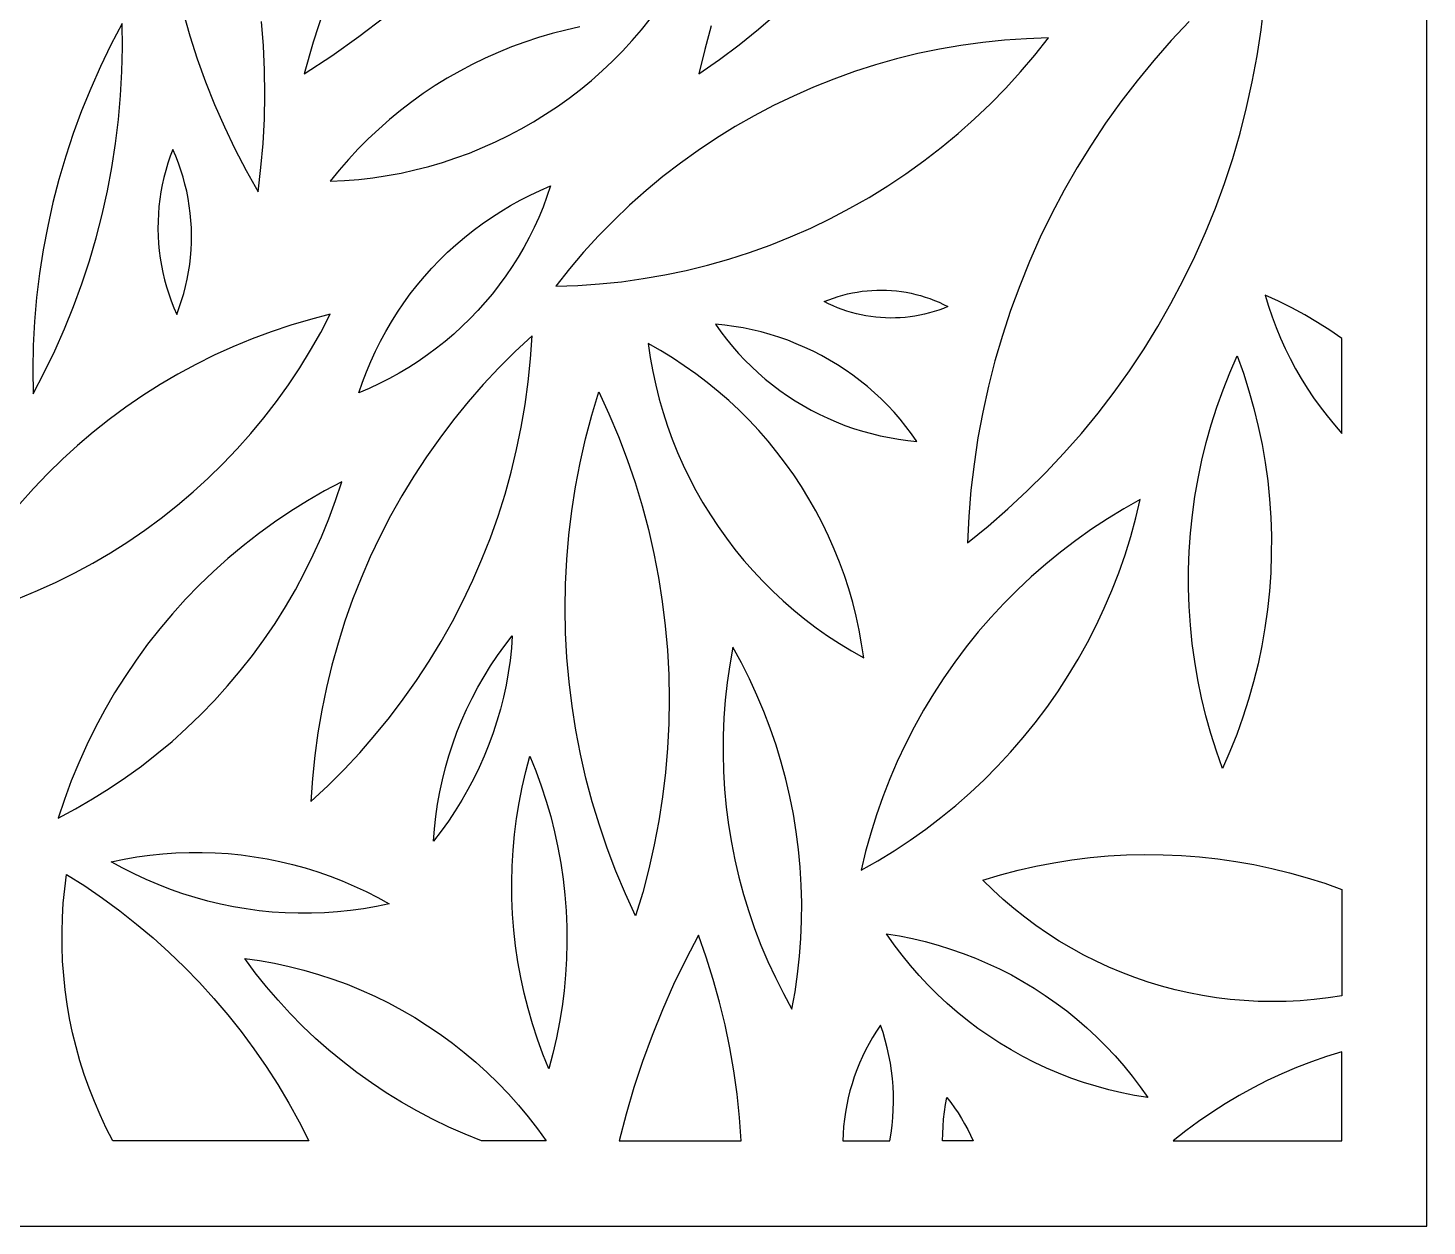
# Model space of a CAD drawing. Header units: millimetres. Extents: x 237 to 916, y 101 to 1525.
# Drawn here: x 586.7 to 915.7, y 101.3 to 383 of the extents above; entities that cross this region are included whole.
import ezdxf

# ---------------------------------------------------------------- set-up
doc = ezdxf.new("R2010")
doc.units = ezdxf.units.MM
doc.layers.add('Layer 01', color=12, linetype='Continuous', true_color=0xde0000)

msp = doc.modelspace()

# ---------------------------------------------------------------- linework, layer by layer
at = {"layer": 'Layer 01'}
for p, q in [((915.65, 101.34), (915.65, 1525.43)), ((876.64, 382.57), (877.36, 388.72)), ((623.2, 386.7), (624.78, 381.19)), ((656.2, 387.13), (653.79, 379.71)), ((664.53, 381), (670.74, 385.72)), ((730.99, 382.6), (733.1, 385.21)), ((758.51, 382.73), (762.93, 386.54)), ((608.87, 384.09), (606.24, 379.08)), ((608.94, 378.43), (608.87, 384.09)), ((642.07, 378.82), (641.62, 384.54)), ((709.94, 381.7), (706.72, 380.76)), ((713.19, 382.54), (709.94, 381.7)), ((716.46, 383.26), (713.19, 382.54)), ((728.8, 380.06), (730.99, 382.6)), ((747.38, 383.56), (745.83, 377.93)), ((753.96, 379.07), (758.51, 382.73)), ((859.74, 384.55), (855.5, 380.04)), ((875.71, 376.45), (876.64, 382.57)), ((606.24, 379.08), (603.77, 373.98)), ((608.82, 372.77), (608.94, 378.43)), ((624.78, 381.19), (626.54, 375.73)), ((642.34, 373.09), (642.07, 378.82)), ((653.79, 379.71), (651.64, 372.21)), ((658.16, 376.5), (664.53, 381)), ((700.39, 378.55), (697.28, 377.29)), ((703.53, 379.71), (700.39, 378.55)), ((706.72, 380.76), (703.53, 379.71)), ((726.52, 377.6), (728.8, 380.06)), ((749.28, 375.58), (753.96, 379.07)), ((806.08, 378.92), (801, 378.03)), ((811.2, 379.62), (806.08, 378.92)), ((816.33, 380.15), (811.2, 379.62)), ((821.48, 380.5), (816.33, 380.15)), ((826.64, 380.67), (821.48, 380.5)), ((823.43, 376.63), (826.64, 380.67)), ((855.5, 380.04), (851.41, 375.39)), ((626.54, 375.73), (628.49, 370.33)), ((651.64, 372.21), (658.16, 376.5)), ((694.21, 375.93), (691.2, 374.46)), ((697.28, 377.29), (694.21, 375.93)), ((721.71, 372.92), (724.15, 375.22)), ((724.15, 375.22), (726.52, 377.6)), ((745.83, 377.93), (744.49, 372.25)), ((744.49, 372.25), (749.28, 375.58)), ((790.94, 375.74), (785.97, 374.34)), ((795.95, 376.98), (790.94, 375.74)), ((801, 378.03), (795.95, 376.98)), ((820.08, 372.7), (823.43, 376.63)), ((851.41, 375.39), (847.47, 370.6)), ((874.58, 370.36), (875.71, 376.45)), ((603.77, 373.98), (601.47, 368.81)), ((608.51, 367.11), (608.82, 372.77)), ((642.42, 367.35), (642.34, 373.09)), ((688.23, 372.89), (685.32, 371.22)), ((691.2, 374.46), (688.23, 372.89)), ((719.2, 370.7), (721.71, 372.92)), ((781.06, 372.76), (776.2, 371.01)), ((785.97, 374.34), (781.06, 372.76)), ((816.6, 368.89), (820.08, 372.7)), ((601.47, 368.81), (599.34, 363.56)), ((628.49, 370.33), (630.61, 365.01)), ((682.47, 369.46), (679.68, 367.6)), ((685.32, 371.22), (682.47, 369.46)), ((713.95, 366.53), (716.61, 368.57)), ((716.61, 368.57), (719.2, 370.7)), ((771.41, 369.1), (766.68, 367.02)), ((776.2, 371.01), (771.41, 369.1)), ((812.99, 365.2), (816.6, 368.89)), ((847.47, 370.6), (843.7, 365.69)), ((873.25, 364.31), (874.58, 370.36)), ((608.01, 361.47), (608.51, 367.11)), ((642.31, 361.62), (642.42, 367.35)), ((676.95, 365.65), (674.29, 363.6)), ((679.68, 367.6), (676.95, 365.65)), ((711.22, 364.58), (713.95, 366.53)), ((766.68, 367.02), (762.04, 364.78)), ((809.26, 361.64), (812.99, 365.2)), ((843.7, 365.69), (840.1, 360.65)), ((599.34, 363.56), (597.39, 358.24)), ((630.61, 365.01), (632.91, 359.75)), ((674.29, 363.6), (671.7, 361.47)), ((705.57, 360.95), (708.43, 362.72)), ((708.43, 362.72), (711.22, 364.58)), ((757.47, 362.37), (752.99, 359.82)), ((762.04, 364.78), (757.47, 362.37)), ((871.71, 358.31), (873.25, 364.31)), ((607.33, 355.85), (608.01, 361.47)), ((632.91, 359.75), (635.38, 354.57)), ((642, 355.89), (642.31, 361.62)), ((669.18, 359.25), (666.74, 356.95)), ((671.7, 361.47), (669.18, 359.25)), ((699.7, 357.72), (702.66, 359.29)), ((702.66, 359.29), (705.57, 360.95)), ((752.99, 359.82), (748.59, 357.1)), ((805.4, 358.21), (809.26, 361.64)), ((840.1, 360.65), (836.67, 355.49)), ((597.39, 358.24), (595.61, 352.87)), ((606.47, 350.25), (607.33, 355.85)), ((641.51, 350.18), (642, 355.89)), ((666.74, 356.95), (664.38, 354.57)), ((693.62, 354.88), (696.68, 356.25)), ((696.68, 356.25), (699.7, 357.72)), ((748.59, 357.1), (744.3, 354.24)), ((801.43, 354.92), (805.4, 358.21)), ((836.67, 355.49), (833.41, 350.23)), ((869.98, 352.36), (871.71, 358.31)), ((595.61, 352.87), (594.01, 347.43)), ((620.16, 352.85), (619.61, 351.2)), ((620.77, 354.47), (620.16, 352.85)), ((621.46, 352.88), (620.77, 354.47)), ((622.09, 351.26), (621.46, 352.88)), ((635.38, 354.57), (638.02, 349.48)), ((662.1, 352.11), (659.9, 349.58)), ((664.38, 354.57), (662.1, 352.11)), ((684.18, 351.41), (687.36, 352.46)), ((687.36, 352.46), (690.51, 353.62)), ((690.51, 353.62), (693.62, 354.88)), ((744.3, 354.24), (740.11, 351.23)), ((797.34, 351.76), (801.43, 354.92)), ((868.04, 346.48), (869.98, 352.36)), ((605.41, 344.69), (606.47, 350.25)), ((619.11, 349.54), (618.68, 347.86)), ((619.61, 351.2), (619.11, 349.54)), ((622.66, 349.62), (622.09, 351.26)), ((623.18, 347.97), (622.66, 349.62)), ((638.02, 349.48), (640.83, 344.48)), ((640.83, 344.48), (641.51, 350.18)), ((659.9, 349.58), (657.79, 346.97)), ((671.14, 348.3), (674.43, 348.92)), ((674.43, 348.92), (677.71, 349.64)), ((677.71, 349.64), (680.96, 350.47)), ((680.96, 350.47), (684.18, 351.41)), ((740.11, 351.23), (736.02, 348.08)), ((788.86, 345.89), (793.15, 348.75)), ((793.15, 348.75), (797.34, 351.76)), ((833.41, 350.23), (830.34, 344.85)), ((594.01, 347.43), (592.6, 341.95)), ((618.3, 346.17), (617.98, 344.46)), ((618.68, 347.86), (618.3, 346.17)), ((623.64, 346.3), (623.18, 347.97)), ((624.04, 344.61), (623.64, 346.3)), ((657.79, 346.97), (661.14, 347.13)), ((661.14, 347.13), (664.49, 347.41)), ((664.49, 347.41), (667.82, 347.8)), ((667.82, 347.8), (671.14, 348.3)), ((707.18, 344.83), (709.6, 345.87)), ((709.6, 345.87), (708.75, 343.38)), ((736.02, 348.08), (732.05, 344.78)), ((784.47, 343.18), (788.86, 345.89)), ((865.91, 340.67), (868.04, 346.48)), ((604.18, 339.16), (605.41, 344.69)), ((617.72, 342.75), (617.52, 341.03)), ((617.98, 344.46), (617.72, 342.75)), ((624.38, 342.91), (624.04, 344.61)), ((624.66, 341.2), (624.38, 342.91)), ((700.14, 341.25), (702.45, 342.52)), ((702.45, 342.52), (704.79, 343.72)), ((704.79, 343.72), (707.18, 344.83)), ((708.75, 343.38), (707.82, 340.91)), ((732.05, 344.78), (728.19, 341.35)), ((779.98, 340.62), (784.47, 343.18)), ((830.34, 344.85), (827.44, 339.38)), ((592.6, 341.95), (591.36, 336.43)), ((602.76, 333.68), (604.18, 339.16)), ((617.38, 339.3), (617.3, 337.57)), ((617.52, 341.03), (617.38, 339.3)), ((624.88, 339.48), (624.66, 341.2)), ((625.05, 337.75), (624.88, 339.48)), ((695.67, 338.48), (697.88, 339.9)), ((697.88, 339.9), (700.14, 341.25)), ((707.82, 340.91), (706.81, 338.48)), ((728.19, 341.35), (724.46, 337.79)), ((775.42, 338.22), (779.98, 340.62)), ((827.44, 339.38), (824.74, 333.81)), ((863.58, 334.93), (865.91, 340.67)), ((591.36, 336.43), (590.31, 330.86)), ((617.3, 337.57), (617.28, 335.83)), ((617.28, 335.83), (617.33, 334.1)), ((625.15, 336.02), (625.05, 337.75)), ((625.19, 334.29), (625.15, 336.02)), ((691.39, 335.41), (693.51, 336.98)), ((693.51, 336.98), (695.67, 338.48)), ((705.72, 336.09), (704.54, 333.73)), ((706.81, 338.48), (705.72, 336.09)), ((724.46, 337.79), (720.85, 334.11)), ((766.04, 333.9), (770.77, 335.98)), ((770.77, 335.98), (775.42, 338.22)), ((601.17, 328.25), (602.76, 333.68)), ((617.33, 334.1), (617.43, 332.37)), ((617.43, 332.37), (617.59, 330.64)), ((625.09, 330.82), (625.17, 332.55)), ((625.17, 332.55), (625.19, 334.29)), ((687.33, 332.06), (689.33, 333.77)), ((689.33, 333.77), (691.39, 335.41)), ((704.54, 333.73), (703.29, 331.42)), ((720.85, 334.11), (717.37, 330.29)), ((761.25, 331.98), (766.04, 333.9)), ((824.74, 333.81), (822.22, 328.15)), ((861.06, 329.27), (863.58, 334.93)), ((590.31, 330.86), (589.44, 325.27)), ((617.59, 330.64), (617.81, 328.92)), ((624.75, 327.37), (624.95, 329.09)), ((624.95, 329.09), (625.09, 330.82)), ((683.5, 328.45), (685.39, 330.29)), ((685.39, 330.29), (687.33, 332.06)), ((701.96, 329.15), (700.56, 326.92)), ((703.29, 331.42), (701.96, 329.15)), ((717.37, 330.29), (714.02, 326.37)), ((751.48, 328.66), (756.39, 330.24)), ((756.39, 330.24), (761.25, 331.98)), ((858.35, 323.7), (861.06, 329.27)), ((599.39, 322.87), (601.17, 328.25)), ((617.81, 328.92), (618.09, 327.21)), ((618.09, 327.21), (618.44, 325.51)), ((624.17, 323.95), (624.49, 325.65)), ((624.49, 325.65), (624.75, 327.37)), ((679.93, 324.59), (681.68, 326.55)), ((681.68, 326.55), (683.5, 328.45)), ((700.56, 326.92), (699.08, 324.74)), ((714.02, 326.37), (710.81, 322.32)), ((736.45, 324.96), (741.5, 326.02)), ((741.5, 326.02), (746.51, 327.25)), ((746.51, 327.25), (751.48, 328.66)), ((822.22, 328.15), (819.89, 322.41)), ((589.44, 325.27), (588.76, 319.64)), ((597.44, 317.55), (599.39, 322.87)), ((618.44, 325.51), (618.84, 323.82)), ((618.84, 323.82), (619.29, 322.15)), ((623.8, 322.26), (624.17, 323.95)), ((676.62, 320.5), (678.24, 322.57)), ((678.24, 322.57), (679.93, 324.59)), ((697.53, 322.61), (695.91, 320.54)), ((699.08, 324.74), (697.53, 322.61)), ((710.81, 322.32), (715.97, 322.49)), ((715.97, 322.49), (721.12, 322.84)), ((721.12, 322.84), (726.25, 323.37)), ((726.25, 323.37), (731.37, 324.08)), ((731.37, 324.08), (736.45, 324.96)), ((819.89, 322.41), (817.76, 316.59)), ((855.46, 318.22), (858.35, 323.7)), ((588.76, 319.64), (588.27, 314)), ((619.29, 322.15), (619.81, 320.49)), ((619.81, 320.49), (620.39, 318.86)), ((622.86, 318.92), (623.36, 320.58)), ((623.36, 320.58), (623.8, 322.26)), ((675.07, 318.37), (676.62, 320.5)), ((695.91, 320.54), (694.22, 318.52)), ((773.93, 318.69), (775.01, 319.12)), ((775.01, 319.12), (776.09, 319.52)), ((776.09, 319.52), (777.19, 319.88)), ((777.19, 319.88), (778.3, 320.2)), ((778.3, 320.2), (779.43, 320.49)), ((779.43, 320.49), (780.56, 320.74)), ((780.56, 320.74), (781.69, 320.94)), ((781.69, 320.94), (782.84, 321.11)), ((782.84, 321.11), (783.99, 321.24)), ((783.99, 321.24), (785.14, 321.33)), ((785.14, 321.33), (786.3, 321.39)), ((786.3, 321.39), (787.46, 321.4)), ((787.46, 321.4), (788.61, 321.37)), ((788.61, 321.37), (789.77, 321.31)), ((789.77, 321.31), (790.92, 321.2)), ((790.92, 321.2), (792.07, 321.06)), ((792.07, 321.06), (793.21, 320.87)), ((793.21, 320.87), (794.35, 320.65)), ((794.35, 320.65), (795.48, 320.39)), ((795.48, 320.39), (796.59, 320.09)), ((796.59, 320.09), (797.7, 319.76)), ((797.7, 319.76), (798.8, 319.38)), ((798.8, 319.38), (799.88, 318.97)), ((880.74, 318.76), (877.59, 320.2)), ((877.59, 320.2), (878.36, 317.64)), ((595.31, 312.31), (597.44, 317.55)), ((620.39, 318.86), (621.02, 317.24)), ((621.02, 317.24), (621.7, 315.65)), ((621.7, 315.65), (622.31, 317.27)), ((622.31, 317.27), (622.86, 318.92)), ((672.19, 313.96), (673.59, 316.19)), ((673.59, 316.19), (675.07, 318.37)), ((692.47, 316.56), (690.65, 314.66)), ((694.22, 318.52), (692.47, 316.56)), ((774.97, 318.17), (773.93, 318.69)), ((776.02, 317.69), (774.97, 318.17)), ((777.09, 317.24), (776.02, 317.69)), ((778.17, 316.83), (777.09, 317.24)), ((779.26, 316.46), (778.17, 316.83)), ((780.37, 316.12), (779.26, 316.46)), ((781.49, 315.82), (780.37, 316.12)), ((782.62, 315.56), (781.49, 315.82)), ((798.66, 316.01), (797.54, 315.72)), ((799.77, 316.33), (798.66, 316.01)), ((800.87, 316.69), (799.77, 316.33)), ((799.88, 318.97), (800.95, 318.53)), ((801.96, 317.09), (800.87, 316.69)), ((800.95, 318.53), (802, 318.04)), ((803.03, 317.52), (801.96, 317.09)), ((802, 318.04), (803.03, 317.52)), ((817.76, 316.59), (815.82, 310.71)), ((852.38, 312.85), (855.46, 318.22)), ((878.36, 317.64), (879.22, 315.1)), ((883.84, 317.22), (880.74, 318.76)), ((886.89, 315.57), (883.84, 317.22)), ((588.27, 314), (587.96, 308.35)), ((648.5, 313.13), (643.92, 311.6)), ((653.13, 314.5), (648.5, 313.13)), ((657.81, 315.71), (653.13, 314.5)), ((655.56, 311.43), (657.81, 315.71)), ((670.86, 311.69), (672.19, 313.96)), ((688.76, 312.82), (686.82, 311.05)), ((690.65, 314.66), (688.76, 312.82)), ((748.4, 313.35), (749.65, 311.57)), ((750.56, 313.13), (748.4, 313.35)), ((752.72, 312.84), (750.56, 313.13)), ((754.87, 312.48), (752.72, 312.84)), ((757, 312.05), (754.87, 312.48)), ((783.75, 315.34), (782.62, 315.56)), ((784.9, 315.16), (783.75, 315.34)), ((786.04, 315.01), (784.9, 315.16)), ((787.2, 314.91), (786.04, 315.01)), ((788.35, 314.84), (787.2, 314.91)), ((789.51, 314.81), (788.35, 314.84)), ((790.67, 314.83), (789.51, 314.81)), ((791.82, 314.88), (790.67, 314.83)), ((792.98, 314.97), (791.82, 314.88)), ((794.13, 315.1), (792.98, 314.97)), ((795.27, 315.27), (794.13, 315.1)), ((796.41, 315.48), (795.27, 315.27)), ((797.54, 315.72), (796.41, 315.48)), ((849.12, 307.58), (852.38, 312.85)), ((879.22, 315.1), (880.17, 312.59)), ((880.17, 312.59), (881.19, 310.12)), ((889.87, 313.81), (886.89, 315.57)), ((892.8, 311.96), (889.87, 313.81)), ((593.01, 307.13), (595.31, 312.31)), ((639.4, 309.91), (634.93, 308.07)), ((643.92, 311.6), (639.4, 309.91)), ((653.17, 307.24), (655.56, 311.43)), ((668.44, 307.02), (669.61, 309.37)), ((669.61, 309.37), (670.86, 311.69)), ((684.82, 309.34), (682.76, 307.7)), ((686.82, 311.05), (684.82, 309.34)), ((705.25, 310.64), (701.29, 306.95)), ((704.89, 305.24), (705.25, 310.64)), ((749.65, 311.57), (750.97, 309.84)), ((750.97, 309.84), (752.35, 308.15)), ((759.12, 311.54), (757, 312.05)), ((761.21, 310.96), (759.12, 311.54)), ((763.29, 310.31), (761.21, 310.96)), ((765.34, 309.59), (763.29, 310.31)), ((767.37, 308.79), (765.34, 309.59)), ((815.82, 310.71), (814.08, 304.77)), ((881.19, 310.12), (882.3, 307.68)), ((895.65, 310), (892.8, 311.96)), ((895.65, 287.71), (895.65, 310)), ((587.96, 308.35), (587.84, 302.69)), ((590.54, 302.04), (593.01, 307.13)), ((630.54, 306.07), (626.21, 303.92)), ((634.93, 308.07), (630.54, 306.07)), ((650.63, 303.13), (653.17, 307.24)), ((667.34, 304.62), (668.44, 307.02)), ((680.65, 306.13), (678.48, 304.63)), ((682.76, 307.7), (680.65, 306.13)), ((701.29, 306.95), (697.47, 303.13)), ((732.54, 308.8), (733.03, 305.51)), ((735.43, 307.16), (732.54, 308.8)), ((738.27, 305.43), (735.43, 307.16)), ((752.35, 308.15), (753.78, 306.51)), ((753.78, 306.51), (755.27, 304.93)), ((769.37, 307.93), (767.37, 308.79)), ((771.34, 307), (769.37, 307.93)), ((773.27, 306.01), (771.34, 307)), ((775.18, 304.95), (773.27, 306.01)), ((845.69, 302.42), (849.12, 307.58)), ((869.31, 301.97), (871.04, 305.94)), ((871.04, 305.94), (872.49, 301.86)), ((882.3, 307.68), (883.48, 305.27)), ((587.84, 302.69), (587.91, 297.02)), ((626.21, 303.92), (621.97, 301.63)), ((647.95, 299.12), (650.63, 303.13)), ((666.33, 302.19), (667.34, 304.62)), ((676.27, 303.21), (674.01, 301.86)), ((678.48, 304.63), (676.27, 303.21)), ((697.47, 303.13), (693.78, 299.18)), ((704.35, 299.86), (704.89, 305.24)), ((733.03, 305.51), (733.62, 302.25)), ((741.04, 303.61), (738.27, 305.43)), ((743.75, 301.69), (741.04, 303.61)), ((755.27, 304.93), (756.81, 303.39)), ((756.81, 303.39), (758.41, 301.91)), ((777.04, 303.82), (775.18, 304.95)), ((778.86, 302.63), (777.04, 303.82)), ((780.64, 301.38), (778.86, 302.63)), ((814.08, 304.77), (812.54, 298.77)), ((883.48, 305.27), (884.75, 302.91)), ((884.75, 302.91), (886.09, 300.59)), ((587.91, 297.02), (590.54, 302.04)), ((621.97, 301.63), (617.8, 299.18)), ((664.55, 297.24), (665.4, 299.73)), ((665.4, 299.73), (666.33, 302.19)), ((669.36, 299.39), (666.98, 298.27)), ((671.7, 300.58), (669.36, 299.39)), ((674.01, 301.86), (671.7, 300.58)), ((703.62, 294.5), (704.35, 299.86)), ((733.62, 302.25), (734.32, 299)), ((746.4, 299.68), (743.75, 301.69)), ((748.97, 297.58), (746.4, 299.68)), ((758.41, 301.91), (760.05, 300.48)), ((760.05, 300.48), (761.74, 299.11)), ((782.38, 300.07), (780.64, 301.38)), ((784.07, 298.7), (782.38, 300.07)), ((842.09, 297.39), (845.69, 302.42)), ((867.71, 297.95), (869.31, 301.97)), ((872.49, 301.86), (873.8, 297.73)), ((886.09, 300.59), (887.5, 298.32)), ((613.73, 296.59), (609.74, 293.87)), ((617.8, 299.18), (613.73, 296.59)), ((645.13, 295.19), (647.95, 299.12)), ((666.98, 298.27), (664.55, 297.24)), ((693.78, 299.18), (690.22, 295.1)), ((719.27, 291.97), (720.93, 297.48)), ((720.93, 297.48), (723.33, 292.26)), ((734.32, 299), (735.14, 295.78)), ((751.48, 295.4), (748.97, 297.58)), ((761.74, 299.11), (763.48, 297.8)), ((763.48, 297.8), (765.26, 296.55)), ((765.26, 296.55), (767.09, 295.36)), ((785.72, 297.27), (784.07, 298.7)), ((787.31, 295.79), (785.72, 297.27)), ((812.54, 298.77), (811.21, 292.72)), ((838.32, 292.47), (842.09, 297.39)), ((866.25, 293.87), (867.71, 297.95)), ((873.8, 297.73), (874.97, 293.56)), ((887.5, 298.32), (888.99, 296.09)), ((888.99, 296.09), (890.55, 293.91)), ((609.74, 293.87), (605.85, 291)), ((642.18, 291.37), (645.13, 295.19)), ((690.22, 295.1), (686.81, 290.91)), ((702.71, 289.17), (703.62, 294.5)), ((735.14, 295.78), (736.06, 292.59)), ((753.91, 293.13), (751.48, 295.4)), ((756.26, 290.79), (753.91, 293.13)), ((767.09, 295.36), (768.95, 294.23)), ((768.95, 294.23), (770.85, 293.17)), ((770.85, 293.17), (772.78, 292.18)), ((788.85, 294.25), (787.31, 295.79)), ((790.34, 292.67), (788.85, 294.25)), ((864.93, 289.74), (866.25, 293.87)), ((874.97, 293.56), (875.99, 289.35)), ((890.55, 293.91), (892.18, 291.79)), ((605.85, 291), (602.07, 288)), ((639.1, 287.66), (642.18, 291.37)), ((686.81, 290.91), (683.54, 286.6)), ((717.81, 286.41), (719.27, 291.97)), ((723.33, 292.26), (725.56, 286.95)), ((736.06, 292.59), (737.08, 289.43)), ((758.53, 288.36), (756.26, 290.79)), ((772.78, 292.18), (774.75, 291.25)), ((774.75, 291.25), (776.75, 290.39)), ((776.75, 290.39), (778.78, 289.59)), ((778.78, 289.59), (780.83, 288.87)), ((791.77, 291.03), (790.34, 292.67)), ((793.15, 289.34), (791.77, 291.03)), ((811.21, 292.72), (810.08, 286.63)), ((834.39, 287.69), (838.32, 292.47)), ((863.75, 285.58), (864.93, 289.74)), ((892.18, 291.79), (893.89, 289.72)), ((893.89, 289.72), (895.65, 287.71)), ((602.07, 288), (598.39, 284.88)), ((635.89, 284.05), (639.1, 287.66)), ((683.54, 286.6), (680.42, 282.18)), ((701.61, 283.88), (702.71, 289.17)), ((716.54, 280.8), (717.81, 286.41)), ((725.56, 286.95), (727.6, 281.58)), ((737.08, 289.43), (738.22, 286.31)), ((738.22, 286.31), (739.46, 283.23)), ((760.72, 285.87), (758.53, 288.36)), ((780.83, 288.87), (782.91, 288.22)), ((782.91, 288.22), (785.01, 287.64)), ((785.01, 287.64), (787.12, 287.13)), ((787.12, 287.13), (789.26, 286.7)), ((789.26, 286.7), (791.4, 286.34)), ((791.4, 286.34), (793.56, 286.05)), ((794.47, 287.61), (793.15, 289.34)), ((795.73, 285.83), (794.47, 287.61)), ((810.08, 286.63), (809.16, 280.5)), ((830.3, 283.04), (834.39, 287.69)), ((875.99, 289.35), (876.87, 285.11)), ((598.39, 284.88), (594.82, 281.62)), ((632.55, 280.56), (635.89, 284.05)), ((700.34, 278.62), (701.61, 283.88)), ((739.46, 283.23), (740.8, 280.19)), ((762.82, 283.29), (760.72, 285.87)), ((764.83, 280.65), (762.82, 283.29)), ((793.56, 286.05), (795.73, 285.83)), ((826.05, 278.53), (830.3, 283.04)), ((862.72, 281.37), (863.75, 285.58)), ((876.87, 285.11), (877.6, 280.84)), ((594.82, 281.62), (591.37, 278.25)), ((629.1, 277.18), (632.55, 280.56)), ((680.42, 282.18), (677.45, 277.66)), ((715.47, 275.15), (716.54, 280.8)), ((727.6, 281.58), (729.46, 276.13)), ((740.8, 280.19), (742.24, 277.2)), ((766.76, 277.95), (764.83, 280.65)), ((809.16, 280.5), (808.44, 274.35)), ((861.83, 277.13), (862.72, 281.37)), ((877.6, 280.84), (878.19, 276.55)), ((591.37, 278.25), (588.04, 274.76)), ((625.53, 273.93), (629.1, 277.18)), ((660.49, 276.33), (656.41, 274.16)), ((659.04, 271.95), (660.49, 276.33)), ((677.45, 277.66), (674.65, 273.04)), ((698.89, 273.41), (700.34, 278.62)), ((742.24, 277.2), (743.78, 274.25)), ((768.59, 275.18), (766.76, 277.95)), ((821.65, 274.16), (826.05, 278.53)), ((861.08, 272.86), (861.83, 277.13)), ((878.19, 276.55), (878.63, 272.24)), ((588.04, 274.76), (584.83, 271.15)), ((621.85, 270.8), (625.53, 273.93)), ((656.41, 274.16), (652.41, 271.86)), ((674.65, 273.04), (672, 268.33)), ((697.26, 268.26), (698.89, 273.41)), ((714.59, 269.47), (715.47, 275.15)), ((729.46, 276.13), (731.13, 270.63)), ((743.78, 274.25), (745.43, 271.37)), ((770.33, 272.34), (768.59, 275.18)), ((808.44, 274.35), (807.93, 268.18)), ((817.12, 269.95), (821.65, 274.16)), ((618.07, 267.8), (621.85, 270.8)), ((652.41, 271.86), (648.5, 269.41)), ((657.45, 267.62), (659.04, 271.95)), ((731.13, 270.63), (732.6, 265.07)), ((745.43, 271.37), (747.16, 268.54)), ((771.97, 269.46), (770.33, 272.34)), ((812.44, 265.89), (817.12, 269.95)), ((844.34, 269.98), (840.5, 267.63)), ((848.25, 272.19), (844.34, 269.98)), ((847.21, 267.82), (848.25, 272.19)), ((860.49, 268.57), (861.08, 272.86)), ((878.63, 272.24), (878.92, 267.92)), ((614.18, 264.94), (618.07, 267.8)), ((644.67, 266.83), (640.93, 264.12)), ((648.5, 269.41), (644.67, 266.83)), ((655.7, 263.34), (657.45, 267.62)), ((672, 268.33), (669.51, 263.53)), ((695.45, 263.16), (697.26, 268.26)), ((713.9, 263.76), (714.59, 269.47)), ((747.16, 268.54), (749, 265.77)), ((773.51, 266.52), (771.97, 269.46)), ((774.95, 263.52), (773.51, 266.52)), ((807.93, 268.18), (807.62, 261.99)), ((840.5, 267.63), (836.74, 265.15)), ((846.01, 263.48), (847.21, 267.82)), ((860.04, 264.27), (860.49, 268.57)), ((878.92, 267.92), (879.06, 263.59)), ((610.19, 262.21), (614.18, 264.94)), ((640.93, 264.12), (637.29, 261.28)), ((653.81, 259.13), (655.7, 263.34)), ((669.51, 263.53), (667.19, 258.64)), ((693.47, 258.13), (695.45, 263.16)), ((713.42, 258.02), (713.9, 263.76)), ((732.6, 265.07), (733.89, 259.46)), ((749, 265.77), (750.92, 263.06)), ((776.3, 260.49), (774.95, 263.52)), ((807.62, 261.99), (812.44, 265.89)), ((836.74, 265.15), (833.07, 262.54)), ((844.67, 259.18), (846.01, 263.48)), ((859.73, 259.95), (860.04, 264.27)), ((879.06, 263.59), (879.05, 259.26)), ((606.12, 259.62), (610.19, 262.21)), ((637.29, 261.28), (633.75, 258.32)), ((750.92, 263.06), (752.93, 260.42)), ((752.93, 260.42), (755.04, 257.85)), ((777.53, 257.4), (776.3, 260.49)), ((833.07, 262.54), (829.49, 259.81)), ((859.58, 255.62), (859.73, 259.95)), ((597.71, 254.88), (601.95, 257.18)), ((601.95, 257.18), (606.12, 259.62)), ((633.75, 258.32), (630.32, 255.23)), ((651.77, 254.99), (653.81, 259.13)), ((667.19, 258.64), (665.04, 253.68)), ((691.32, 253.17), (693.47, 258.13)), ((713.13, 252.28), (713.42, 258.02)), ((733.89, 259.46), (734.98, 253.82)), ((755.04, 257.85), (757.22, 255.35)), ((778.67, 254.28), (777.53, 257.4)), ((826.01, 256.96), (822.62, 253.99)), ((829.49, 259.81), (826.01, 256.96)), ((843.18, 254.93), (844.67, 259.18)), ((879.05, 259.26), (878.9, 254.93)), ((593.38, 252.73), (597.71, 254.88)), ((630.32, 255.23), (626.99, 252.03)), ((649.59, 250.92), (651.77, 254.99)), ((665.04, 253.68), (663.06, 248.65)), ((734.98, 253.82), (735.87, 248.14)), ((757.22, 255.35), (759.5, 252.92)), ((779.7, 251.12), (778.67, 254.28)), ((822.62, 253.99), (819.34, 250.91)), ((841.55, 250.74), (843.18, 254.93)), ((859.57, 251.29), (859.58, 255.62)), ((878.9, 254.93), (878.6, 250.61)), ((584.52, 248.89), (588.99, 250.74)), ((588.99, 250.74), (593.38, 252.73)), ((626.99, 252.03), (623.78, 248.71)), ((647.26, 246.93), (649.59, 250.92)), ((689, 248.28), (691.32, 253.17)), ((713.03, 246.53), (713.13, 252.28)), ((759.5, 252.92), (761.85, 250.58)), ((761.85, 250.58), (764.28, 248.31)), ((780.62, 247.93), (779.7, 251.12)), ((819.34, 250.91), (816.17, 247.71)), ((839.77, 246.6), (841.55, 250.74)), ((859.72, 246.96), (859.57, 251.29)), ((878.6, 250.61), (878.15, 246.3)), ((623.78, 248.71), (620.68, 245.29)), ((644.81, 243.02), (647.26, 246.93)), ((663.06, 248.65), (661.25, 243.55)), ((686.51, 243.48), (689, 248.28)), ((735.87, 248.14), (736.57, 242.43)), ((764.28, 248.31), (766.78, 246.13)), ((781.43, 244.71), (780.62, 247.93)), ((816.17, 247.71), (813.11, 244.41)), ((860.01, 242.64), (859.72, 246.96)), ((620.68, 245.29), (617.71, 241.76)), ((661.25, 243.55), (659.62, 238.4)), ((683.86, 238.77), (686.51, 243.48)), ((713.14, 240.78), (713.03, 246.53)), ((766.78, 246.13), (769.36, 244.03)), ((769.36, 244.03), (772, 242.02)), ((782.13, 241.47), (781.43, 244.71)), ((813.11, 244.41), (810.16, 241.01)), ((837.85, 242.53), (839.77, 246.6)), ((878.15, 246.3), (877.55, 242.01)), ((617.71, 241.76), (614.86, 238.13)), ((642.21, 239.2), (644.81, 243.02)), ((713.45, 235.04), (713.14, 240.78)), ((736.57, 242.43), (737.07, 236.7)), ((772, 242.02), (774.71, 240.1)), ((782.73, 238.2), (782.13, 241.47)), ((810.16, 241.01), (807.33, 237.51)), ((835.8, 238.52), (837.85, 242.53)), ((860.45, 238.33), (860.01, 242.64)), ((877.55, 242.01), (876.81, 237.74)), ((614.86, 238.13), (612.13, 234.4)), ((639.49, 235.47), (642.21, 239.2)), ((659.62, 238.4), (658.17, 233.19)), ((681.06, 234.15), (683.86, 238.77)), ((697.11, 235.44), (698.82, 237.81)), ((698.82, 237.81), (700.6, 240.12)), ((700.38, 237.21), (700.07, 234.3)), ((700.6, 240.12), (700.38, 237.21)), ((752.47, 237.42), (751.73, 233.29)), ((754.48, 233.74), (752.47, 237.42)), ((774.71, 240.1), (777.49, 238.28)), ((777.49, 238.28), (780.32, 236.55)), ((783.21, 234.91), (782.73, 238.2)), ((807.33, 237.51), (804.63, 233.91)), ((833.61, 234.59), (835.8, 238.52)), ((861.03, 234.04), (860.45, 238.33)), ((876.81, 237.74), (875.92, 233.51)), ((612.13, 234.4), (609.54, 230.58)), ((636.64, 231.84), (639.49, 235.47)), ((678.09, 229.63), (681.06, 234.15)), ((695.49, 233.01), (697.11, 235.44)), ((700.07, 234.3), (699.65, 231.42)), ((713.95, 229.31), (713.45, 235.04)), ((737.07, 236.7), (737.38, 230.96)), ((756.37, 229.99), (754.48, 233.74)), ((780.32, 236.55), (783.21, 234.91)), ((804.63, 233.91), (802.05, 230.22)), ((831.28, 230.74), (833.61, 234.59)), ((861.76, 229.77), (861.03, 234.04)), ((609.54, 230.58), (607.08, 226.67)), ((633.67, 228.31), (636.64, 231.84)), ((658.17, 233.19), (656.9, 227.93)), ((692.5, 228), (693.95, 230.53)), ((693.95, 230.53), (695.49, 233.01)), ((699.65, 231.42), (699.13, 228.54)), ((737.38, 230.96), (737.49, 225.21)), ((751.73, 233.29), (751.14, 229.14)), ((828.83, 226.96), (831.28, 230.74)), ((875.92, 233.51), (874.88, 229.3)), ((630.57, 224.88), (633.67, 228.31)), ((656.9, 227.93), (655.8, 222.64)), ((674.97, 225.21), (678.09, 229.63)), ((691.14, 225.42), (692.5, 228)), ((699.13, 228.54), (698.52, 225.69)), ((714.65, 223.6), (713.95, 229.31)), ((751.14, 229.14), (750.68, 224.97)), ((758.12, 226.18), (756.37, 229.99)), ((802.05, 230.22), (799.59, 226.45)), ((826.24, 223.28), (828.83, 226.96)), ((862.64, 225.53), (861.76, 229.77)), ((874.88, 229.3), (873.7, 225.13)), ((607.08, 226.67), (604.76, 222.68)), ((627.36, 221.57), (630.57, 224.88)), ((671.7, 220.9), (674.97, 225.21)), ((689.86, 222.8), (691.14, 225.42)), ((698.52, 225.69), (697.8, 222.86)), ((737.49, 225.21), (737.39, 219.46)), ((750.68, 224.97), (750.36, 220.79)), ((759.75, 222.32), (758.12, 226.18)), ((799.59, 226.45), (797.27, 222.6)), ((863.66, 221.32), (862.64, 225.53)), ((873.7, 225.13), (872.38, 221.01)), ((604.76, 222.68), (602.58, 218.61)), ((624.03, 218.37), (627.36, 221.57)), ((655.8, 222.64), (654.89, 217.31)), ((668.29, 216.71), (671.7, 220.9)), ((688.68, 220.13), (689.86, 222.8)), ((697.8, 222.86), (696.99, 220.06)), ((715.54, 217.92), (714.65, 223.6)), ((750.36, 220.79), (750.19, 216.6)), ((761.24, 218.4), (759.75, 222.32)), ((797.27, 222.6), (795.08, 218.66)), ((823.54, 219.68), (826.24, 223.28)), ((864.83, 217.15), (863.66, 221.32)), ((872.38, 221.01), (870.92, 216.93)), ((602.58, 218.61), (600.54, 214.47)), ((620.6, 215.28), (624.03, 218.37)), ((654.89, 217.31), (654.16, 211.95)), ((686.58, 214.68), (687.58, 217.43)), ((687.58, 217.43), (688.68, 220.13)), ((696.09, 217.28), (695.09, 214.54)), ((696.99, 220.06), (696.09, 217.28)), ((716.63, 212.27), (715.54, 217.92)), ((737.39, 219.46), (737.1, 213.71)), ((762.6, 214.43), (761.24, 218.4)), ((795.08, 218.66), (793.02, 214.66)), ((820.71, 216.18), (823.54, 219.68)), ((866.14, 213.02), (864.83, 217.15)), ((600.54, 214.47), (598.65, 210.25)), ((617.06, 212.32), (620.6, 215.28)), ((664.73, 212.63), (668.29, 216.71)), ((685.68, 211.91), (686.58, 214.68)), ((695.09, 214.54), (694, 211.84)), ((750.19, 216.6), (750.16, 212.41)), ((763.83, 210.42), (762.6, 214.43)), ((793.02, 214.66), (791.1, 210.59)), ((817.76, 212.77), (820.71, 216.18)), ((870.92, 216.93), (869.32, 212.9)), ((613.41, 209.48), (617.06, 212.32)), ((654.16, 211.95), (653.62, 206.57)), ((661.04, 208.68), (664.73, 212.63)), ((684.87, 209.11), (685.68, 211.91)), ((694, 211.84), (692.81, 209.17)), ((703.77, 208.2), (704.74, 211.83)), ((704.74, 211.83), (706.14, 208.34)), ((717.92, 206.67), (716.63, 212.27)), ((737.1, 213.71), (736.62, 207.98)), ((750.16, 212.41), (750.27, 208.21)), ((791.1, 210.59), (789.33, 206.45)), ((814.7, 209.47), (817.76, 212.77)), ((867.59, 208.94), (866.14, 213.02)), ((869.32, 212.9), (867.59, 208.94)), ((598.65, 210.25), (596.9, 205.98)), ((609.68, 206.77), (613.41, 209.48)), ((657.22, 204.86), (661.04, 208.68)), ((684.16, 206.28), (684.87, 209.11)), ((692.81, 209.17), (691.54, 206.54)), ((702.92, 204.54), (703.77, 208.2)), ((706.14, 208.34), (707.42, 204.81)), ((736.62, 207.98), (735.93, 202.27)), ((750.27, 208.21), (750.52, 204.03)), ((764.92, 206.37), (763.83, 210.42)), ((811.53, 206.28), (814.7, 209.47)), ((596.9, 205.98), (595.3, 201.65)), ((601.93, 201.74), (605.85, 204.19)), ((605.85, 204.19), (609.68, 206.77)), ((653.62, 206.57), (653.26, 201.17)), ((653.26, 201.17), (657.22, 204.86)), ((683.54, 203.42), (684.16, 206.28)), ((690.17, 203.97), (688.72, 201.43)), ((691.54, 206.54), (690.17, 203.97)), ((702.2, 200.85), (702.92, 204.54)), ((707.42, 204.81), (708.58, 201.24)), ((719.39, 201.11), (717.92, 206.67)), ((750.52, 204.03), (750.91, 199.85)), ((765.87, 202.29), (764.92, 206.37)), ((789.33, 206.45), (787.69, 202.26)), ((808.25, 203.2), (811.53, 206.28)), ((595.3, 201.65), (593.86, 197.26)), ((597.93, 199.43), (601.93, 201.74)), ((683.02, 200.55), (683.54, 203.42)), ((688.72, 201.43), (687.18, 198.95)), ((701.6, 197.15), (702.2, 200.85)), ((708.58, 201.24), (709.62, 197.63)), ((721.06, 195.6), (719.39, 201.11)), ((735.93, 202.27), (735.05, 196.59)), ((766.69, 198.17), (765.87, 202.29)), ((787.69, 202.26), (786.2, 198.01)), ((804.86, 200.23), (808.25, 203.2)), ((593.86, 197.26), (597.93, 199.43)), ((682.29, 194.76), (682.61, 197.66)), ((682.61, 197.66), (683.02, 200.55)), ((687.18, 198.95), (685.56, 196.53)), ((709.62, 197.63), (710.53, 193.99)), ((750.91, 199.85), (751.44, 195.69)), ((767.36, 194.04), (766.69, 198.17)), ((786.2, 198.01), (784.86, 193.71)), ((797.8, 194.65), (801.38, 197.38)), ((801.38, 197.38), (804.86, 200.23)), ((682.07, 191.85), (682.29, 194.76)), ((683.85, 194.16), (682.07, 191.85)), ((685.56, 196.53), (683.85, 194.16)), ((701.13, 193.42), (701.6, 197.15)), ((722.92, 190.16), (721.06, 195.6)), ((735.05, 196.59), (733.98, 190.94)), ((751.44, 195.69), (752.12, 191.55)), ((794.13, 192.04), (797.8, 194.65)), ((700.78, 189.68), (701.13, 193.42)), ((710.53, 193.99), (711.33, 190.32)), ((733.98, 190.94), (732.71, 185.33)), ((752.12, 191.55), (752.93, 187.44)), ((767.89, 189.88), (767.36, 194.04)), ((784.86, 193.71), (783.67, 189.37)), ((790.38, 189.56), (794.13, 192.04)), ((606.31, 187), (609.32, 187.63)), ((609.32, 187.63), (612.35, 188.15)), ((612.35, 188.15), (615.39, 188.57)), ((615.39, 188.57), (618.45, 188.88)), ((618.45, 188.88), (621.52, 189.09)), ((621.52, 189.09), (624.59, 189.2)), ((624.59, 189.2), (627.67, 189.2)), ((627.67, 189.2), (630.74, 189.1)), ((630.74, 189.1), (633.81, 188.9)), ((633.81, 188.9), (636.86, 188.59)), ((636.86, 188.59), (639.91, 188.18)), ((639.91, 188.18), (642.94, 187.67)), ((642.94, 187.67), (645.95, 187.05)), ((700.57, 185.93), (700.78, 189.68)), ((711.33, 190.32), (711.99, 186.62)), ((724.96, 184.78), (722.92, 190.16)), ((768.29, 185.7), (767.89, 189.88)), ((783.67, 189.37), (782.62, 184.99)), ((786.54, 187.21), (790.38, 189.56)), ((832.17, 187.42), (836.43, 187.95)), ((836.43, 187.95), (840.72, 188.34)), ((840.72, 188.34), (845.01, 188.58)), ((845.01, 188.58), (849.31, 188.69)), ((849.31, 188.69), (853.62, 188.65)), ((853.62, 188.65), (857.91, 188.46)), ((857.91, 188.46), (862.2, 188.14)), ((862.2, 188.14), (866.48, 187.67)), ((866.48, 187.67), (870.74, 187.06)), ((609, 185.51), (606.31, 187)), ((611.73, 184.11), (609, 185.51)), ((645.95, 187.05), (648.94, 186.34)), ((648.94, 186.34), (651.91, 185.52)), ((651.91, 185.52), (654.84, 184.6)), ((654.84, 184.6), (657.74, 183.59)), ((700.48, 182.18), (700.57, 185.93)), ((711.99, 186.62), (712.54, 182.9)), ((727.19, 179.48), (724.96, 184.78)), ((732.71, 185.33), (731.25, 179.77)), ((752.93, 187.44), (753.88, 183.36)), ((768.54, 181.51), (768.29, 185.7)), ((782.62, 184.99), (786.54, 187.21)), ((815.34, 183.88), (819.5, 184.98)), ((819.5, 184.98), (823.69, 185.93)), ((823.69, 185.93), (827.92, 186.74)), ((827.92, 186.74), (832.17, 187.42)), ((870.74, 187.06), (874.97, 186.32)), ((874.97, 186.32), (879.18, 185.43)), ((879.18, 185.43), (883.36, 184.4)), ((883.36, 184.4), (887.5, 183.23)), ((595.36, 180.62), (595.79, 184)), ((595.79, 184), (600.06, 181.29)), ((600.06, 181.29), (604.22, 178.44)), ((614.52, 182.81), (611.73, 184.11)), ((617.34, 181.6), (614.52, 182.81)), ((620.21, 180.49), (617.34, 181.6)), ((657.74, 183.59), (660.61, 182.47)), ((660.61, 182.47), (663.44, 181.26)), ((663.44, 181.26), (666.22, 179.96)), ((700.51, 178.42), (700.48, 182.18)), ((712.54, 182.9), (712.95, 179.17)), ((753.88, 183.36), (754.97, 179.31)), ((768.65, 177.32), (768.54, 181.51)), ((811.21, 182.66), (815.34, 183.88)), ((813.56, 180.35), (811.21, 182.66)), ((887.5, 183.23), (891.6, 181.92)), ((891.6, 181.92), (895.65, 180.48)), ((595.03, 177.23), (595.36, 180.62)), ((604.22, 178.44), (608.3, 175.46)), ((623.11, 179.47), (620.21, 180.49)), ((626.05, 178.55), (623.11, 179.47)), ((629.01, 177.74), (626.05, 178.55)), ((632, 177.02), (629.01, 177.74)), ((666.22, 179.96), (668.96, 178.56)), ((668.96, 178.56), (671.65, 177.07)), ((700.67, 174.67), (700.51, 178.42)), ((712.95, 179.17), (713.24, 175.43)), ((729.59, 174.26), (727.19, 179.48)), ((731.25, 179.77), (729.59, 174.26)), ((754.97, 179.31), (756.2, 175.3)), ((815.99, 178.12), (813.56, 180.35)), ((818.5, 175.98), (815.99, 178.12)), ((895.65, 180.48), (895.65, 155.49)), ((594.82, 173.84), (595.03, 177.23)), ((608.3, 175.46), (612.27, 172.34)), ((635.01, 176.4), (632, 177.02)), ((638.04, 175.89), (635.01, 176.4)), ((641.09, 175.48), (638.04, 175.89)), ((644.15, 175.17), (641.09, 175.48)), ((647.22, 174.97), (644.15, 175.17)), ((650.29, 174.87), (647.22, 174.97)), ((653.36, 174.87), (650.29, 174.87)), ((656.44, 174.98), (653.36, 174.87)), ((659.5, 175.19), (656.44, 174.98)), ((662.56, 175.51), (659.5, 175.19)), ((665.61, 175.93), (662.56, 175.51)), ((668.64, 176.45), (665.61, 175.93)), ((671.65, 177.07), (668.64, 176.45)), ((700.96, 170.92), (700.67, 174.67)), ((713.24, 175.43), (713.41, 171.67)), ((756.2, 175.3), (757.56, 171.33)), ((768.61, 173.13), (768.65, 177.32)), ((821.07, 173.93), (818.5, 175.98)), ((594.73, 170.43), (594.82, 173.84)), ((612.27, 172.34), (616.13, 169.09)), ((713.41, 171.67), (713.44, 167.92)), ((757.56, 171.33), (759.06, 167.41)), ((768.44, 168.94), (768.61, 173.13)), ((823.72, 171.97), (821.07, 173.93)), ((826.43, 170.1), (823.72, 171.97)), ((594.75, 167.03), (594.73, 170.43)), ((616.13, 169.09), (619.88, 165.71)), ((701.38, 167.19), (700.96, 170.92)), ((713.44, 167.92), (713.35, 164.16)), ((744.38, 169.75), (741.36, 164)), ((746.21, 164.55), (744.38, 169.75)), ((768.12, 164.76), (768.44, 168.94)), ((788.55, 170.03), (791.61, 169.53)), ((790.34, 167.49), (788.55, 170.03)), ((791.61, 169.53), (794.66, 168.92)), ((794.66, 168.92), (797.69, 168.21)), ((797.69, 168.21), (800.69, 167.39)), ((829.2, 168.32), (826.43, 170.1)), ((832.04, 166.64), (829.2, 168.32)), ((594.88, 163.63), (594.75, 167.03)), ((619.88, 165.71), (623.52, 162.21)), ((701.92, 163.47), (701.38, 167.19)), ((747.86, 159.29), (746.21, 164.55)), ((759.06, 167.41), (760.68, 163.54)), ((767.67, 160.59), (768.12, 164.76)), ((792.22, 165.01), (790.34, 167.49)), ((794.18, 162.6), (792.22, 165.01)), ((800.69, 167.39), (803.65, 166.47)), ((803.65, 166.47), (806.59, 165.45)), ((806.59, 165.45), (809.49, 164.32)), ((834.93, 165.06), (832.04, 166.64)), ((837.87, 163.58), (834.93, 165.06)), ((595.12, 160.24), (594.88, 163.63)), ((623.52, 162.21), (627.04, 158.59)), ((640.18, 160.89), (637.68, 164.26)), ((637.68, 164.26), (641.19, 163.75)), ((641.19, 163.75), (644.69, 163.12)), ((644.69, 163.12), (648.17, 162.37)), ((648.17, 162.37), (651.62, 161.5)), ((651.62, 161.5), (655.03, 160.5)), ((702.59, 159.78), (701.92, 163.47)), ((713.35, 164.16), (713.13, 160.41)), ((741.36, 164), (738.52, 158.14)), ((760.68, 163.54), (762.44, 159.74)), ((796.22, 160.26), (794.18, 162.6)), ((809.49, 164.32), (812.35, 163.1)), ((812.35, 163.1), (815.16, 161.78)), ((815.16, 161.78), (817.93, 160.36)), ((840.86, 162.2), (837.87, 163.58)), ((843.9, 160.92), (840.86, 162.2)), ((595.48, 156.85), (595.12, 160.24)), ((627.04, 158.59), (630.44, 154.86)), ((642.8, 157.61), (640.18, 160.89)), ((655.03, 160.5), (658.41, 159.39)), ((658.41, 159.39), (661.75, 158.17)), ((661.75, 158.17), (665.04, 156.82)), ((703.38, 156.11), (702.59, 159.78)), ((713.13, 160.41), (712.79, 156.67)), ((738.52, 158.14), (735.89, 152.2)), ((749.34, 153.98), (747.86, 159.29)), ((762.44, 159.74), (764.32, 155.99)), ((767.07, 156.44), (767.67, 160.59)), ((798.35, 157.99), (796.22, 160.26)), ((800.55, 155.8), (798.35, 157.99)), ((817.93, 160.36), (820.64, 158.85)), ((820.64, 158.85), (823.31, 157.25)), ((846.98, 159.75), (843.9, 160.92)), ((850.09, 158.69), (846.98, 159.75)), ((853.25, 157.74), (850.09, 158.69)), ((595.95, 153.48), (595.48, 156.85)), ((630.44, 154.86), (633.71, 151.01)), ((645.53, 154.43), (642.8, 157.61)), ((665.04, 156.82), (668.29, 155.37)), ((668.29, 155.37), (671.48, 153.8)), ((704.3, 152.46), (703.38, 156.11)), ((712.79, 156.67), (712.32, 152.95)), ((764.32, 155.99), (766.33, 152.31)), ((766.33, 152.31), (767.07, 156.44)), ((802.83, 153.68), (800.55, 155.8)), ((823.31, 157.25), (825.91, 155.55)), ((825.91, 155.55), (828.46, 153.77)), ((856.43, 156.89), (853.25, 157.74)), ((859.64, 156.16), (856.43, 156.89)), ((862.88, 155.53), (859.64, 156.16)), ((866.13, 155.02), (862.88, 155.53)), ((869.4, 154.62), (866.13, 155.02)), ((872.68, 154.33), (869.4, 154.62)), ((892.4, 154.98), (889.13, 154.59)), ((895.65, 155.49), (892.4, 154.98)), ((596.53, 150.13), (595.95, 153.48)), ((648.37, 151.34), (645.53, 154.43)), ((651.31, 148.35), (648.37, 151.34)), ((671.48, 153.8), (674.61, 152.12)), ((674.61, 152.12), (677.68, 150.33)), ((705.34, 148.85), (704.3, 152.46)), ((712.32, 152.95), (711.72, 149.24)), ((735.89, 152.2), (733.45, 146.17)), ((750.64, 148.62), (749.34, 153.98)), ((805.17, 151.65), (802.83, 153.68)), ((807.59, 149.69), (805.17, 151.65)), ((828.46, 153.77), (830.94, 151.9)), ((830.94, 151.9), (833.36, 149.94)), ((875.97, 154.16), (872.68, 154.33)), ((879.26, 154.09), (875.97, 154.16)), ((882.56, 154.15), (879.26, 154.09)), ((885.85, 154.31), (882.56, 154.15)), ((889.13, 154.59), (885.85, 154.31)), ((597.22, 146.79), (596.53, 150.13)), ((633.71, 151.01), (636.85, 147.06)), ((654.35, 145.46), (651.31, 148.35)), ((677.68, 150.33), (680.69, 148.44)), ((680.69, 148.44), (683.64, 146.44)), ((706.5, 145.28), (705.34, 148.85)), ((711.72, 149.24), (711, 145.55)), ((751.76, 143.22), (750.64, 148.62)), ((787.18, 148.56), (786.22, 147.15)), ((787.76, 146.82), (787.18, 148.56)), ((810.07, 147.82), (807.59, 149.69)), ((833.36, 149.94), (835.7, 147.91)), ((598.03, 143.49), (597.22, 146.79)), ((636.85, 147.06), (639.86, 143)), ((657.49, 142.68), (654.35, 145.46)), ((683.64, 146.44), (686.51, 144.34)), ((707.78, 141.75), (706.5, 145.28)), ((711, 145.55), (710.15, 141.89)), ((733.45, 146.17), (731.22, 140.06)), ((785.32, 145.7), (784.47, 144.22)), ((786.22, 147.15), (785.32, 145.7)), ((788.29, 145.05), (787.76, 146.82)), ((788.75, 143.27), (788.29, 145.05)), ((812.62, 146.04), (810.07, 147.82)), ((815.22, 144.34), (812.62, 146.04)), ((835.7, 147.91), (837.98, 145.79)), ((837.98, 145.79), (840.18, 143.6)), ((598.94, 140.21), (598.03, 143.49)), ((639.86, 143), (642.73, 138.84)), ((660.72, 140.01), (657.49, 142.68)), ((686.51, 144.34), (689.3, 142.14)), ((689.3, 142.14), (692.02, 139.85)), ((709.18, 138.27), (707.78, 141.75)), ((710.15, 141.89), (709.18, 138.27)), ((752.7, 137.79), (751.76, 143.22)), ((783.66, 142.71), (782.92, 141.17)), ((784.47, 144.22), (783.66, 142.71)), ((789.15, 141.47), (788.75, 143.27)), ((789.49, 139.66), (789.15, 141.47)), ((817.89, 142.74), (815.22, 144.34)), ((820.6, 141.23), (817.89, 142.74)), ((840.18, 143.6), (842.3, 141.33)), ((895.65, 142.29), (892.06, 141.18)), ((895.65, 121.34), (895.65, 142.29)), ((599.96, 136.96), (598.94, 140.21)), ((642.73, 138.84), (645.46, 134.6)), ((664.05, 137.44), (660.72, 140.01)), ((692.02, 139.85), (694.65, 137.46)), ((731.22, 140.06), (729.18, 133.88)), ((782.22, 139.61), (781.58, 138.03)), ((782.92, 141.17), (782.22, 139.61)), ((789.76, 137.84), (789.49, 139.66)), ((823.37, 139.81), (820.6, 141.23)), ((826.18, 138.49), (823.37, 139.81)), ((829.04, 137.27), (826.18, 138.49)), ((842.3, 141.33), (844.35, 138.99)), ((844.35, 138.99), (846.31, 136.58)), ((884.99, 138.6), (881.52, 137.13)), ((888.5, 139.95), (884.99, 138.6)), ((892.06, 141.18), (888.5, 139.95)), ((601.09, 133.75), (599.96, 136.96)), ((667.46, 135), (664.05, 137.44)), ((670.95, 132.67), (667.46, 135)), ((694.65, 137.46), (697.2, 134.98)), ((697.2, 134.98), (699.67, 132.41)), ((753.45, 132.33), (752.7, 137.79)), ((780.99, 136.42), (780.47, 134.8)), ((781.58, 138.03), (780.99, 136.42)), ((789.97, 136.01), (789.76, 137.84)), ((790.12, 134.18), (789.97, 136.01)), ((831.94, 136.14), (829.04, 137.27)), ((834.87, 135.12), (831.94, 136.14)), ((837.84, 134.2), (834.87, 135.12)), ((846.31, 136.58), (848.19, 134.1)), ((878.11, 135.54), (874.75, 133.84)), ((881.52, 137.13), (878.11, 135.54)), ((602.33, 130.58), (601.09, 133.75)), ((645.46, 134.6), (648.04, 130.26)), ((674.51, 130.47), (670.95, 132.67)), ((699.67, 132.41), (702.04, 129.76)), ((729.18, 133.88), (727.36, 127.64)), ((754.02, 126.84), (753.45, 132.33)), ((779.99, 133.15), (779.58, 131.5)), ((780.47, 134.8), (779.99, 133.15)), ((790.2, 132.34), (790.12, 134.18)), ((790.22, 130.5), (790.2, 132.34)), ((840.84, 133.38), (837.84, 134.2)), ((843.87, 132.67), (840.84, 133.38)), ((846.91, 132.06), (843.87, 132.67)), ((849.98, 131.56), (846.91, 132.06)), ((848.19, 134.1), (849.98, 131.56)), ((871.45, 132.03), (868.21, 130.1)), ((874.75, 133.84), (871.45, 132.03)), ((603.67, 127.45), (602.33, 130.58)), ((648.04, 130.26), (650.48, 125.84)), ((678.16, 128.39), (674.51, 130.47)), ((681.87, 126.43), (678.16, 128.39)), ((702.04, 129.76), (704.31, 127.03)), ((779.22, 129.83), (778.92, 128.14)), ((779.58, 131.5), (779.22, 129.83)), ((790.07, 126.82), (790.18, 128.66)), ((790.18, 128.66), (790.22, 130.5)), ((802.19, 128.18), (802.45, 129.88)), ((802.45, 129.88), (802.76, 131.57)), ((802.76, 131.57), (803.67, 130.38)), ((803.67, 130.38), (804.55, 129.16)), ((804.55, 129.16), (805.39, 127.92)), ((868.21, 130.1), (865.05, 128.07)), ((605.12, 124.37), (603.67, 127.45)), ((650.48, 125.84), (652.78, 121.34)), ((685.64, 124.6), (681.87, 126.43)), ((704.31, 127.03), (706.49, 124.22)), ((727.36, 127.64), (725.74, 121.34)), ((754.41, 121.34), (754.02, 126.84)), ((778.68, 126.45), (778.5, 124.75)), ((778.92, 128.14), (778.68, 126.45)), ((789.89, 124.98), (790.07, 126.82)), ((801.86, 124.77), (801.99, 126.48)), ((801.99, 126.48), (802.19, 128.18)), ((805.39, 127.92), (806.19, 126.65)), ((806.19, 126.65), (806.95, 125.35)), ((806.95, 125.35), (807.67, 124.04)), ((861.95, 125.93), (858.92, 123.69)), ((865.05, 128.07), (861.95, 125.93)), ((606.67, 121.34), (605.12, 124.37)), ((689.48, 122.91), (685.64, 124.6)), ((693.37, 121.34), (689.48, 122.91)), ((706.49, 124.22), (708.58, 121.34)), ((778.37, 123.05), (778.31, 121.34)), ((778.5, 124.75), (778.37, 123.05)), ((789.36, 121.34), (789.66, 123.16)), ((789.66, 123.16), (789.89, 124.98)), ((801.75, 121.34), (801.78, 123.06)), ((801.78, 123.06), (801.86, 124.77)), ((807.67, 124.04), (808.35, 122.7)), ((808.35, 122.7), (808.98, 121.34)), ((858.92, 123.69), (855.98, 121.34)), ((652.78, 121.34), (606.67, 121.34)), ((708.58, 121.34), (693.37, 121.34)), ((725.74, 121.34), (754.41, 121.34)), ((778.31, 121.34), (789.36, 121.34)), ((808.98, 121.34), (801.75, 121.34)), ((855.98, 121.34), (895.65, 121.34)), ((237.46, 101.34), (915.65, 101.34))]:
    msp.add_line(p, q, dxfattribs=at)

doc.saveas('drawing.dxf')
